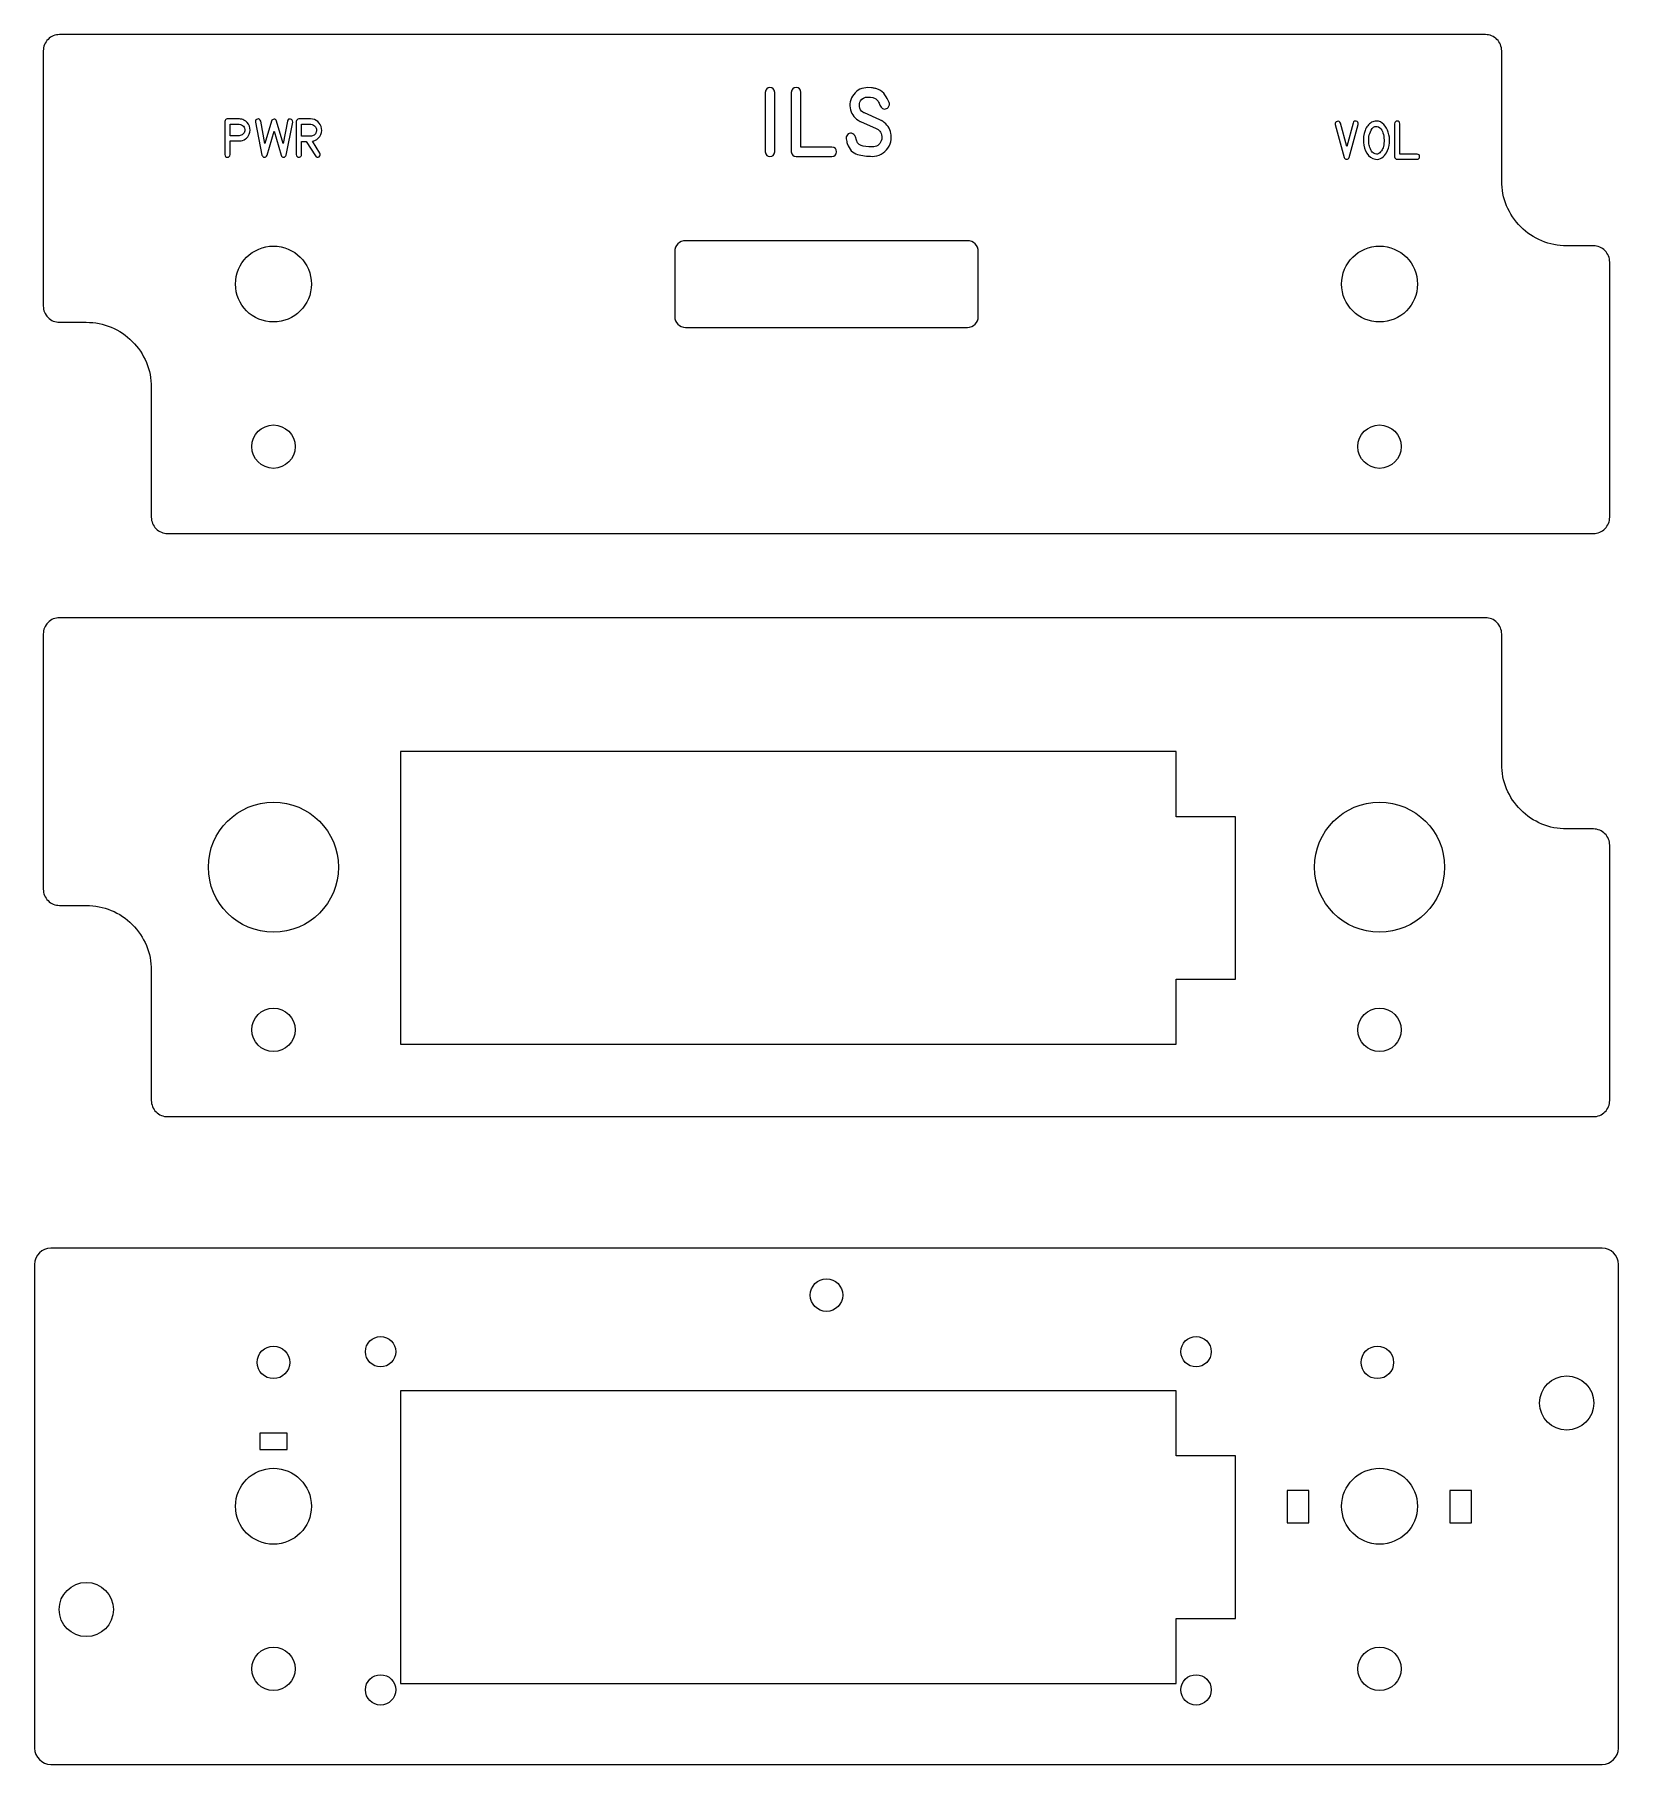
# Model space of a CAD drawing. Header units: millimetres. Extents: x -71 to 75, y -76 to 83.
import ezdxf

# ---------------------------------------------------------------- set-up
doc = ezdxf.new("R2010")
doc.units = ezdxf.units.MM
doc.header["$MEASUREMENT"] = 0
doc.layers.add('Engrave', color=7, linetype='Continuous')
doc.layers.add('Layer 1', color=7, linetype='Continuous')

msp = doc.modelspace()

# ---------------------------------------------------------------- linework, layer by layer
at = {"layer": 'Engrave', "color": 240, "lineweight": 9}
for points, knots in [([(-3.0918, 72.306), (-3.1373, 72.0149), (-3.2844, 71.8699), (-3.5331, 71.871), (-3.5331, 71.871), (-3.7829, 71.872), (-3.9289, 72.017), (-3.9723, 72.306), (-3.9723, 72.306), (-3.9723, 72.306), (-3.9723, 77.7881), (-3.9723, 77.7881), (-3.9723, 77.7881), (-3.9289, 78.0792), (-3.7829, 78.2263), (-3.5331, 78.2273), (-3.5331, 78.2273), (-3.2844, 78.2284), (-3.1373, 78.0813), (-3.0918, 77.7881), (-3.0918, 77.7881), (-3.0918, 77.7881), (-3.0918, 72.306), (-3.0918, 72.306)], [0, 0, 0, 0, 0.14285714, 0.14285714, 0.14285714, 0.14285714, 0.28571429, 0.28571429, 0.28571429, 0.28571429, 0.42857143, 0.42857143, 0.42857143, 0.42857143, 0.57142857, 0.57142857, 0.57142857, 0.57142857, 0.71428571, 0.71428571, 0.71428571, 0.71428571, 1, 1, 1, 1]), ([(-1.1224, 71.8752), (-1.3764, 71.8922), (-1.5235, 72.035), (-1.5627, 72.306), (-1.5627, 72.306), (-1.5627, 72.306), (-1.5627, 77.7881), (-1.5627, 77.7881), (-1.5627, 77.7881), (-1.5193, 78.0855), (-1.368, 78.2316), (-1.1097, 78.2273), (-1.1097, 78.2273), (-0.8515, 78.2221), (-0.7107, 78.0749), (-0.6885, 77.7881), (-0.6885, 77.7881), (-0.6885, 77.7881), (-0.6885, 72.7409), (-0.6885, 72.7409), (-0.6885, 72.7409), (-0.6885, 72.7409), (2.1732, 72.7431), (2.1732, 72.7431), (2.1732, 72.7431), (2.4674, 72.7103), (2.6124, 72.5621), (2.6093, 72.2986), (2.6093, 72.2986), (2.6061, 72.035), (2.46, 71.8943), (2.17, 71.8752), (2.17, 71.8752), (2.17, 71.8752), (-1.1224, 71.8752), (-1.1224, 71.8752)], [0, 0, 0, 0, 0.1, 0.1, 0.1, 0.1, 0.2, 0.2, 0.2, 0.2, 0.3, 0.3, 0.3, 0.3, 0.4, 0.4, 0.4, 0.4, 0.5, 0.5, 0.5, 0.5, 0.6, 0.6, 0.6, 0.6, 0.7, 0.7, 0.7, 0.7, 0.8, 0.8, 0.8, 0.8, 1, 1, 1, 1]), ([(6.6097, 75.2577), (6.6097, 75.2577), (6.6595, 75.2365), (6.6595, 75.2365), (6.6595, 75.2365), (6.6595, 75.2365), (6.7155, 75.209), (6.7155, 75.209), (6.7155, 75.209), (6.7155, 75.209), (6.7653, 75.1804), (6.7653, 75.1804), (6.7653, 75.1804), (6.779, 75.1698), (6.796, 75.1603), (6.8129, 75.1508), (6.8129, 75.1508), (6.8309, 75.1423), (6.8478, 75.1317), (6.8648, 75.1222), (6.8648, 75.1222), (7.2733, 74.8534), (7.5273, 74.4808), (7.6236, 74.0057), (7.6236, 74.0057), (7.6606, 73.8194), (7.6691, 73.6278), (7.649, 73.432), (7.649, 73.432), (7.6151, 73.1505), (7.5167, 72.8912), (7.3527, 72.652), (7.3527, 72.652), (7.1886, 72.4129), (6.9822, 72.2287), (6.7346, 72.0985), (6.7346, 72.0985), (6.4679, 71.9578), (6.1917, 71.8879), (5.9059, 71.8879), (5.9059, 71.8879), (5.4265, 71.8879), (4.9693, 71.9493), (4.5322, 72.0721), (4.5322, 72.0721), (4.0962, 72.1948), (3.785, 72.524), (3.5998, 73.0595), (3.5998, 73.0595), (3.5744, 73.1283), (3.5564, 73.1981), (3.5437, 73.2701), (3.5437, 73.2701), (3.531, 73.3431), (3.5162, 73.4151), (3.5003, 73.4881), (3.5003, 73.4881), (3.4696, 73.6363), (3.5056, 73.7675), (3.6104, 73.8818), (3.6104, 73.8818), (3.7141, 73.9951), (3.8443, 74.0385), (3.9988, 74.012), (3.9988, 74.012), (4.1628, 73.9781), (4.2761, 73.8776), (4.3406, 73.7083), (4.3406, 73.7083), (4.3406, 73.7083), (4.3502, 73.6797), (4.3502, 73.6797), (4.3502, 73.6797), (4.4486, 73.231), (4.6222, 72.9632), (4.8688, 72.8764), (4.8688, 72.8764), (5.1164, 72.7896), (5.4593, 72.7505), (5.8996, 72.7589), (5.8996, 72.7589), (6.3049, 72.7589), (6.5833, 72.9494), (6.7346, 73.3294), (6.7346, 73.3294), (6.8002, 73.4987), (6.8108, 73.6755), (6.7653, 73.8585), (6.7653, 73.8585), (6.7198, 74.0406), (6.6298, 74.194), (6.4954, 74.3157), (6.4954, 74.3157), (6.4351, 74.3676), (6.3568, 74.4152), (6.2594, 74.4607), (6.2594, 74.4607), (6.2594, 74.4607), (4.8243, 75.0904), (4.8243, 75.0904), (4.8243, 75.0904), (4.8243, 75.0904), (4.7777, 75.1158), (4.7777, 75.1158), (4.7777, 75.1158), (4.3078, 75.3635), (4.0168, 75.7159), (3.9036, 76.1731), (3.9036, 76.1731), (3.7649, 76.7023), (3.8612, 77.1764), (4.1935, 77.5976), (4.1935, 77.5976), (4.5248, 78.0178), (4.9608, 78.2284), (5.4995, 78.2284), (5.4995, 78.2284), (5.4995, 78.2284), (5.8414, 78.2189), (5.8414, 78.2189), (5.8414, 78.2189), (5.9525, 78.1988), (6.0604, 78.1787), (6.1631, 78.1586), (6.1631, 78.1586), (6.2668, 78.1395), (6.3716, 78.1056), (6.4764, 78.058), (6.4764, 78.058), (6.7367, 77.9363), (6.9367, 77.768), (7.0754, 77.5553), (7.0754, 77.5553), (7.214, 77.3426), (7.3389, 77.1119), (7.45, 76.8642), (7.45, 76.8642), (7.4606, 76.8409), (7.4701, 76.8145), (7.4786, 76.7838), (7.4786, 76.7838), (7.5008, 76.6822), (7.4902, 76.5901), (7.4469, 76.5076), (7.4469, 76.5076), (7.4225, 76.4557), (7.3961, 76.4165), (7.3696, 76.3901), (7.3696, 76.3901), (7.3431, 76.3626), (7.3209, 76.3446), (7.305, 76.334), (7.305, 76.334), (7.1971, 76.2578), (7.0796, 76.2345), (6.9516, 76.2663), (6.9516, 76.2663), (6.8224, 76.2948), (6.7251, 76.3774), (6.6563, 76.5139), (6.6563, 76.5139), (6.6023, 76.6335), (6.5452, 76.7563), (6.4848, 76.8811), (6.4848, 76.8811), (6.4234, 77.006), (6.3377, 77.1097), (6.2287, 77.1934), (6.2287, 77.1934), (6.1832, 77.2262), (6.1388, 77.2505), (6.0964, 77.2653), (6.0964, 77.2653), (6.0541, 77.2812), (6.0075, 77.2981), (5.9557, 77.3172), (5.9557, 77.3172), (5.9557, 77.3172), (5.7546, 77.351), (5.7546, 77.351), (5.7546, 77.351), (5.7546, 77.351), (5.4688, 77.3606), (5.4688, 77.3606), (5.4688, 77.3606), (5.1915, 77.3563), (4.9799, 77.2367), (4.8338, 77.0007), (4.8338, 77.0007), (4.7343, 76.8494), (4.6973, 76.6811), (4.7216, 76.4949), (4.7216, 76.4949), (4.7502, 76.2663), (4.8582, 76.0885), (5.0444, 75.9615), (5.0444, 75.9615), (5.0529, 75.9562), (5.0614, 75.9488), (5.072, 75.9413), (5.072, 75.9413), (5.0825, 75.935), (5.0942, 75.9276), (5.1058, 75.9212), (5.1058, 75.9212), (5.1058, 75.9212), (5.1407, 75.9064), (5.1407, 75.9064), (5.1407, 75.9064), (5.1407, 75.9064), (5.1778, 75.8905), (5.1778, 75.8905), (5.1778, 75.8905), (5.1778, 75.8905), (6.6097, 75.2577), (6.6097, 75.2577)], [0, 0, 0, 0, 0.01818182, 0.01818182, 0.01818182, 0.01818182, 0.03636364, 0.03636364, 0.03636364, 0.03636364, 0.05454545, 0.05454545, 0.05454545, 0.05454545, 0.07272727, 0.07272727, 0.07272727, 0.07272727, 0.09090909, 0.09090909, 0.09090909, 0.09090909, 0.10909091, 0.10909091, 0.10909091, 0.10909091, 0.12727273, 0.12727273, 0.12727273, 0.12727273, 0.14545455, 0.14545455, 0.14545455, 0.14545455, 0.16363636, 0.16363636, 0.16363636, 0.16363636, 0.18181818, 0.18181818, 0.18181818, 0.18181818, 0.2, 0.2, 0.2, 0.2, 0.21818182, 0.21818182, 0.21818182, 0.21818182, 0.23636364, 0.23636364, 0.23636364, 0.23636364, 0.25454545, 0.25454545, 0.25454545, 0.25454545, 0.27272727, 0.27272727, 0.27272727, 0.27272727, 0.29090909, 0.29090909, 0.29090909, 0.29090909, 0.30909091, 0.30909091, 0.30909091, 0.30909091, 0.32727273, 0.32727273, 0.32727273, 0.32727273, 0.34545455, 0.34545455, 0.34545455, 0.34545455, 0.36363636, 0.36363636, 0.36363636, 0.36363636, 0.38181818, 0.38181818, 0.38181818, 0.38181818, 0.4, 0.4, 0.4, 0.4, 0.41818182, 0.41818182, 0.41818182, 0.41818182, 0.43636364, 0.43636364, 0.43636364, 0.43636364, 0.45454545, 0.45454545, 0.45454545, 0.45454545, 0.47272727, 0.47272727, 0.47272727, 0.47272727, 0.49090909, 0.49090909, 0.49090909, 0.49090909, 0.50909091, 0.50909091, 0.50909091, 0.50909091, 0.52727273, 0.52727273, 0.52727273, 0.52727273, 0.54545455, 0.54545455, 0.54545455, 0.54545455, 0.56363636, 0.56363636, 0.56363636, 0.56363636, 0.58181818, 0.58181818, 0.58181818, 0.58181818, 0.6, 0.6, 0.6, 0.6, 0.61818182, 0.61818182, 0.61818182, 0.61818182, 0.63636364, 0.63636364, 0.63636364, 0.63636364, 0.65454545, 0.65454545, 0.65454545, 0.65454545, 0.67272727, 0.67272727, 0.67272727, 0.67272727, 0.69090909, 0.69090909, 0.69090909, 0.69090909, 0.70909091, 0.70909091, 0.70909091, 0.70909091, 0.72727273, 0.72727273, 0.72727273, 0.72727273, 0.74545455, 0.74545455, 0.74545455, 0.74545455, 0.76363636, 0.76363636, 0.76363636, 0.76363636, 0.78181818, 0.78181818, 0.78181818, 0.78181818, 0.8, 0.8, 0.8, 0.8, 0.81818182, 0.81818182, 0.81818182, 0.81818182, 0.83636364, 0.83636364, 0.83636364, 0.83636364, 0.85454545, 0.85454545, 0.85454545, 0.85454545, 0.87272727, 0.87272727, 0.87272727, 0.87272727, 0.89090909, 0.89090909, 0.89090909, 0.89090909, 0.90909091, 0.90909091, 0.90909091, 0.90909091, 0.92727273, 0.92727273, 0.92727273, 0.92727273, 0.94545455, 0.94545455, 0.94545455, 0.94545455, 0.96363636, 0.96363636, 0.96363636, 0.96363636, 1, 1, 1, 1]), ([(-52.4809, 75.3348), (-52.4809, 75.3348), (-52.448, 75.3348), (-52.448, 75.3348), (-52.448, 75.3348), (-52.301, 75.3242), (-52.1658, 75.2913), (-52.0418, 75.2348), (-52.0418, 75.2348), (-51.8042, 75.1237), (-51.6361, 74.9403), (-51.5373, 74.6851), (-51.5373, 74.6851), (-51.4385, 74.4305), (-51.4397, 74.1818), (-51.5402, 73.9396), (-51.5402, 73.9396), (-51.622, 73.7479), (-51.7425, 73.5974), (-51.9024, 73.4892), (-51.9024, 73.4892), (-52.0617, 73.3805), (-52.244, 73.3199), (-52.448, 73.3075), (-52.448, 73.3075), (-52.448, 73.3075), (-52.4809, 73.3058), (-52.4809, 73.3058), (-52.4809, 73.3058), (-52.4809, 73.3058), (-53.3182, 73.3058), (-53.3182, 73.3058), (-53.3182, 73.3058), (-53.3182, 73.3058), (-53.3182, 72.0499), (-53.3182, 72.0499), (-53.3182, 72.0499), (-53.3388, 71.8882), (-53.4205, 71.8071), (-53.5628, 71.8071), (-53.5628, 71.8071), (-53.7051, 71.8071), (-53.7862, 71.8882), (-53.8056, 72.0499), (-53.8056, 72.0499), (-53.8056, 72.0499), (-53.8056, 75.0937), (-53.8056, 75.0937), (-53.8056, 75.0937), (-53.7885, 75.236), (-53.7127, 75.3166), (-53.5781, 75.3348), (-53.5781, 75.3348), (-53.5781, 75.3348), (-53.5628, 75.3348), (-53.5628, 75.3348), (-53.5628, 75.3348), (-53.5628, 75.3348), (-52.4809, 75.3348), (-52.4809, 75.3348)], [0, 0, 0, 0, 0.0625, 0.0625, 0.0625, 0.0625, 0.125, 0.125, 0.125, 0.125, 0.1875, 0.1875, 0.1875, 0.1875, 0.25, 0.25, 0.25, 0.25, 0.3125, 0.3125, 0.3125, 0.3125, 0.375, 0.375, 0.375, 0.375, 0.4375, 0.4375, 0.4375, 0.4375, 0.5, 0.5, 0.5, 0.5, 0.5625, 0.5625, 0.5625, 0.5625, 0.625, 0.625, 0.625, 0.625, 0.6875, 0.6875, 0.6875, 0.6875, 0.75, 0.75, 0.75, 0.75, 0.8125, 0.8125, 0.8125, 0.8125, 0.875, 0.875, 0.875, 0.875, 1, 1, 1, 1]), ([(-49.0262, 75.1384), (-49.0262, 75.1384), (-48.4229, 73.0782), (-48.4229, 73.0782), (-48.4229, 73.0782), (-48.4229, 73.0782), (-48.0202, 75.1384), (-48.0202, 75.1384), (-48.0202, 75.1384), (-47.972, 75.2936), (-47.8773, 75.3566), (-47.7368, 75.3277), (-47.7368, 75.3277), (-47.5957, 75.2989), (-47.5316, 75.2055), (-47.5428, 75.0473), (-47.5428, 75.0473), (-47.5428, 75.0473), (-48.1389, 72.0052), (-48.1389, 72.0052), (-48.1389, 72.0052), (-48.1754, 71.8777), (-48.2507, 71.8118), (-48.3635, 71.8071), (-48.3635, 71.8071), (-48.4764, 71.8024), (-48.5587, 71.8606), (-48.6093, 71.9811), (-48.6093, 71.9811), (-48.6093, 71.9811), (-49.2602, 74.203), (-49.2602, 74.203), (-49.2602, 74.203), (-49.2602, 74.203), (-49.9063, 71.9811), (-49.9063, 71.9811), (-49.9063, 71.9811), (-49.9586, 71.8571), (-50.0398, 71.7989), (-50.1491, 71.8071), (-50.1491, 71.8071), (-50.2579, 71.8153), (-50.3349, 71.8812), (-50.3796, 72.0052), (-50.3796, 72.0052), (-50.3796, 72.0052), (-50.9758, 75.0473), (-50.9758, 75.0473), (-50.9758, 75.0473), (-50.9758, 75.2113), (-50.9105, 75.306), (-50.7794, 75.3307), (-50.7794, 75.3307), (-50.6483, 75.3554), (-50.5531, 75.2913), (-50.4937, 75.1384), (-50.4937, 75.1384), (-50.4937, 75.1384), (-50.0956, 73.0747), (-50.0956, 73.0747), (-50.0956, 73.0747), (-50.0956, 73.0747), (-49.493, 75.1384), (-49.493, 75.1384), (-49.493, 75.1384), (-49.4436, 75.2519), (-49.3642, 75.3107), (-49.256, 75.3142), (-49.256, 75.3142), (-49.1473, 75.3177), (-49.0708, 75.259), (-49.0262, 75.1384)], [0, 0, 0, 0, 0.05263158, 0.05263158, 0.05263158, 0.05263158, 0.10526316, 0.10526316, 0.10526316, 0.10526316, 0.15789474, 0.15789474, 0.15789474, 0.15789474, 0.21052632, 0.21052632, 0.21052632, 0.21052632, 0.26315789, 0.26315789, 0.26315789, 0.26315789, 0.31578947, 0.31578947, 0.31578947, 0.31578947, 0.36842105, 0.36842105, 0.36842105, 0.36842105, 0.42105263, 0.42105263, 0.42105263, 0.42105263, 0.47368421, 0.47368421, 0.47368421, 0.47368421, 0.52631579, 0.52631579, 0.52631579, 0.52631579, 0.57894737, 0.57894737, 0.57894737, 0.57894737, 0.63157895, 0.63157895, 0.63157895, 0.63157895, 0.68421053, 0.68421053, 0.68421053, 0.68421053, 0.73684211, 0.73684211, 0.73684211, 0.73684211, 0.78947368, 0.78947368, 0.78947368, 0.78947368, 0.84210526, 0.84210526, 0.84210526, 0.84210526, 0.89473684, 0.89473684, 0.89473684, 0.89473684, 1, 1, 1, 1]), ([(-45.0334, 72.181), (-44.9599, 72.0511), (-44.9805, 71.9423), (-45.0951, 71.8535), (-45.0951, 71.8535), (-45.1504, 71.8147), (-45.2139, 71.8012), (-45.2856, 71.8142), (-45.2856, 71.8142), (-45.3573, 71.8265), (-45.4097, 71.8624), (-45.4432, 71.9206), (-45.4432, 71.9206), (-45.4432, 71.9206), (-46.2922, 73.2629), (-46.2922, 73.2629), (-46.2922, 73.2629), (-46.2922, 73.2629), (-46.7232, 73.2629), (-46.7232, 73.2629), (-46.7232, 73.2629), (-46.7232, 73.2629), (-46.7232, 72.0499), (-46.7232, 72.0499), (-46.7232, 72.0499), (-46.7232, 71.95), (-46.7684, 71.8782), (-46.859, 71.8336), (-46.859, 71.8336), (-46.9501, 71.7895), (-47.0348, 71.7977), (-47.1141, 71.8588), (-47.1141, 71.8588), (-47.1771, 71.9059), (-47.2088, 71.9694), (-47.2088, 72.0499), (-47.2088, 72.0499), (-47.2088, 72.0499), (-47.2088, 75.0937), (-47.2088, 75.0937), (-47.2088, 75.0937), (-47.2088, 75.1602), (-47.1853, 75.2172), (-47.1388, 75.2642), (-47.1388, 75.2642), (-47.0924, 75.3113), (-47.0354, 75.3348), (-46.9677, 75.3348), (-46.9677, 75.3348), (-46.9677, 75.3348), (-45.8983, 75.3348), (-45.8983, 75.3348), (-45.8983, 75.3348), (-45.6407, 75.3348), (-45.4173, 75.2531), (-45.228, 75.0896), (-45.228, 75.0896), (-45.0387, 74.9256), (-44.9205, 74.718), (-44.8746, 74.4664), (-44.8746, 74.4664), (-44.8264, 74.1965), (-44.8835, 73.9443), (-45.0463, 73.7097), (-45.0463, 73.7097), (-45.2086, 73.4745), (-45.4244, 73.3322), (-45.6931, 73.2817), (-45.6931, 73.2817), (-45.6931, 73.2817), (-45.726, 73.2764), (-45.726, 73.2764), (-45.726, 73.2764), (-45.726, 73.2764), (-45.0334, 72.181), (-45.0334, 72.181)], [0, 0, 0, 0, 0.05, 0.05, 0.05, 0.05, 0.1, 0.1, 0.1, 0.1, 0.15, 0.15, 0.15, 0.15, 0.2, 0.2, 0.2, 0.2, 0.25, 0.25, 0.25, 0.25, 0.3, 0.3, 0.3, 0.3, 0.35, 0.35, 0.35, 0.35, 0.4, 0.4, 0.4, 0.4, 0.45, 0.45, 0.45, 0.45, 0.5, 0.5, 0.5, 0.5, 0.55, 0.55, 0.55, 0.55, 0.6, 0.6, 0.6, 0.6, 0.65, 0.65, 0.65, 0.65, 0.7, 0.7, 0.7, 0.7, 0.75, 0.75, 0.75, 0.75, 0.8, 0.8, 0.8, 0.8, 0.85, 0.85, 0.85, 0.85, 0.9, 0.9, 0.9, 0.9, 1, 1, 1, 1]), ([(48.6044, 74.8168), (48.5827, 74.9802), (48.6409, 75.0802), (48.779, 75.1166), (48.779, 75.1166), (48.9178, 75.1537), (49.016, 75.0955), (49.0748, 74.9426), (49.0748, 74.9426), (49.0748, 74.9426), (49.6551, 72.7931), (49.6551, 72.7931), (49.6551, 72.7931), (49.6551, 72.7931), (50.2389, 74.9632), (50.2389, 74.9632), (50.2389, 74.9632), (50.2977, 75.1184), (50.3989, 75.1748), (50.5423, 75.1331), (50.5423, 75.1331), (50.6858, 75.0913), (50.741, 74.9926), (50.7075, 74.8374), (50.7075, 74.8374), (50.7075, 74.8374), (49.8879, 71.7941), (49.8879, 71.7941), (49.8879, 71.7941), (49.8415, 71.6759), (49.765, 71.616), (49.6569, 71.6154), (49.6569, 71.6154), (49.5487, 71.6148), (49.4705, 71.6724), (49.4211, 71.7871), (49.4211, 71.7871), (49.4211, 71.7871), (48.6044, 74.8168), (48.6044, 74.8168)], [0, 0, 0, 0, 0.09090909, 0.09090909, 0.09090909, 0.09090909, 0.18181818, 0.18181818, 0.18181818, 0.18181818, 0.27272727, 0.27272727, 0.27272727, 0.27272727, 0.36363636, 0.36363636, 0.36363636, 0.36363636, 0.45454545, 0.45454545, 0.45454545, 0.45454545, 0.54545455, 0.54545455, 0.54545455, 0.54545455, 0.63636364, 0.63636364, 0.63636364, 0.63636364, 0.72727273, 0.72727273, 0.72727273, 0.72727273, 0.81818182, 0.81818182, 0.81818182, 0.81818182, 1, 1, 1, 1]), ([(53.4826, 74.1277), (53.5879, 73.8096), (53.6279, 73.4798), (53.602, 73.1376), (53.602, 73.1376), (53.5761, 72.7954), (53.4821, 72.4832), (53.3204, 72.2004), (53.3204, 72.2004), (53.2181, 72.0246), (53.0787, 71.8753), (52.9017, 71.7524), (52.9017, 71.7524), (52.7248, 71.6295), (52.5296, 71.5866), (52.3161, 71.6236), (52.3161, 71.6236), (51.9681, 71.6842), (51.7017, 71.8659), (51.5171, 72.1675), (51.5171, 72.1675), (51.3319, 72.4697), (51.2261, 72.806), (51.199, 73.1764), (51.199, 73.1764), (51.172, 73.5468), (51.222, 73.9072), (51.349, 74.2588), (51.349, 74.2588), (51.476, 74.6104), (51.6782, 74.8656), (51.9563, 75.0255), (51.9563, 75.0255), (52.0916, 75.1037), (52.2338, 75.1425), (52.3814, 75.1425), (52.3814, 75.1425), (52.6642, 75.1425), (52.8947, 75.0361), (53.074, 74.8232), (53.074, 74.8232), (53.2533, 74.6098), (53.3892, 74.3782), (53.4826, 74.1277)], [0, 0, 0, 0, 0.08333333, 0.08333333, 0.08333333, 0.08333333, 0.16666667, 0.16666667, 0.16666667, 0.16666667, 0.25, 0.25, 0.25, 0.25, 0.33333333, 0.33333333, 0.33333333, 0.33333333, 0.41666667, 0.41666667, 0.41666667, 0.41666667, 0.5, 0.5, 0.5, 0.5, 0.58333333, 0.58333333, 0.58333333, 0.58333333, 0.66666667, 0.66666667, 0.66666667, 0.66666667, 0.75, 0.75, 0.75, 0.75, 0.83333333, 0.83333333, 0.83333333, 0.83333333, 1, 1, 1, 1]), ([(54.3093, 71.613), (54.1682, 71.6224), (54.0865, 71.7018), (54.0647, 71.8523), (54.0647, 71.8523), (54.0647, 71.8523), (54.0647, 74.8979), (54.0647, 74.8979), (54.0647, 74.8979), (54.0888, 75.0631), (54.1729, 75.1443), (54.3163, 75.1419), (54.3163, 75.1419), (54.4598, 75.139), (54.538, 75.0572), (54.5503, 74.8979), (54.5503, 74.8979), (54.5503, 74.8979), (54.5503, 72.094), (54.5503, 72.094), (54.5503, 72.094), (54.5503, 72.094), (56.1402, 72.0952), (56.1402, 72.0952), (56.1402, 72.0952), (56.3036, 72.0769), (56.3842, 71.9946), (56.3824, 71.8482), (56.3824, 71.8482), (56.3806, 71.7018), (56.2995, 71.6236), (56.1384, 71.613), (56.1384, 71.613), (56.1384, 71.613), (54.3093, 71.613), (54.3093, 71.613)], [0, 0, 0, 0, 0.1, 0.1, 0.1, 0.1, 0.2, 0.2, 0.2, 0.2, 0.3, 0.3, 0.3, 0.3, 0.4, 0.4, 0.4, 0.4, 0.5, 0.5, 0.5, 0.5, 0.6, 0.6, 0.6, 0.6, 0.7, 0.7, 0.7, 0.7, 0.8, 0.8, 0.8, 0.8, 1, 1, 1, 1]), ([(-52.4809, 74.8492), (-52.4809, 74.8492), (-53.3182, 74.8492), (-53.3182, 74.8492), (-53.3182, 74.8492), (-53.3182, 74.8492), (-53.3182, 73.7932), (-53.3182, 73.7932), (-53.3182, 73.7932), (-53.3182, 73.7932), (-52.4809, 73.7932), (-52.4809, 73.7932), (-52.4809, 73.7932), (-52.3498, 73.7932), (-52.2346, 73.8367), (-52.1341, 73.9243), (-52.1341, 73.9243), (-52.0335, 74.0113), (-51.9747, 74.1207), (-51.9571, 74.2512), (-51.9571, 74.2512), (-51.9365, 74.41), (-51.9794, 74.5493), (-52.0847, 74.6692), (-52.0847, 74.6692), (-52.1905, 74.7892), (-52.3228, 74.8492), (-52.4809, 74.8492)], [0, 0, 0, 0, 0.125, 0.125, 0.125, 0.125, 0.25, 0.25, 0.25, 0.25, 0.375, 0.375, 0.375, 0.375, 0.5, 0.5, 0.5, 0.5, 0.625, 0.625, 0.625, 0.625, 0.75, 0.75, 0.75, 0.75, 1, 1, 1, 1]), ([(-45.8983, 73.7467), (-45.7807, 73.7467), (-45.6725, 73.782), (-45.5731, 73.8538), (-45.5731, 73.8538), (-45.4738, 73.9249), (-45.4073, 74.0178), (-45.3726, 74.1324), (-45.3726, 74.1324), (-45.3185, 74.3094), (-45.3432, 74.4693), (-45.4467, 74.6122), (-45.4467, 74.6122), (-45.5502, 74.7551), (-45.6925, 74.8339), (-45.8736, 74.8492), (-45.8736, 74.8492), (-45.8736, 74.8492), (-46.7232, 74.8492), (-46.7232, 74.8492), (-46.7232, 74.8492), (-46.7232, 74.8492), (-46.7232, 73.7467), (-46.7232, 73.7467), (-46.7232, 73.7467), (-46.7232, 73.7467), (-45.8983, 73.7467), (-45.8983, 73.7467)], [0, 0, 0, 0, 0.125, 0.125, 0.125, 0.125, 0.25, 0.25, 0.25, 0.25, 0.375, 0.375, 0.375, 0.375, 0.5, 0.5, 0.5, 0.5, 0.625, 0.625, 0.625, 0.625, 0.75, 0.75, 0.75, 0.75, 1, 1, 1, 1]), ([(52.3955, 74.6533), (52.1844, 74.6533), (52.0245, 74.5399), (51.9158, 74.3123), (51.9158, 74.3123), (51.807, 74.0848), (51.7388, 73.8908), (51.71, 73.7302), (51.71, 73.7302), (51.6882, 73.6127), (51.68, 73.471), (51.6859, 73.3046), (51.6859, 73.3046), (51.6917, 73.1382), (51.7159, 72.9736), (51.7582, 72.8113), (51.7582, 72.8113), (51.8005, 72.6484), (51.8646, 72.502), (51.9493, 72.3721), (51.9493, 72.3721), (52.0345, 72.2416), (52.1456, 72.1551), (52.2832, 72.1128), (52.2832, 72.1128), (52.4443, 72.0622), (52.5831, 72.094), (52.6995, 72.208), (52.6995, 72.208), (52.8159, 72.3227), (52.9041, 72.4438), (52.9641, 72.5726), (52.9641, 72.5726), (53.0246, 72.7049), (53.0664, 72.8777), (53.0887, 73.0929), (53.0887, 73.0929), (53.1111, 73.3075), (53.1058, 73.5221), (53.0734, 73.7361), (53.0734, 73.7361), (53.0405, 73.9501), (52.9764, 74.143), (52.8812, 74.3147), (52.8812, 74.3147), (52.7859, 74.4863), (52.6501, 74.5957), (52.4749, 74.6427), (52.4749, 74.6427), (52.452, 74.6498), (52.4255, 74.6533), (52.3955, 74.6533)], [0, 0, 0, 0, 0.07142857, 0.07142857, 0.07142857, 0.07142857, 0.14285714, 0.14285714, 0.14285714, 0.14285714, 0.21428571, 0.21428571, 0.21428571, 0.21428571, 0.28571429, 0.28571429, 0.28571429, 0.28571429, 0.35714286, 0.35714286, 0.35714286, 0.35714286, 0.42857143, 0.42857143, 0.42857143, 0.42857143, 0.5, 0.5, 0.5, 0.5, 0.57142857, 0.57142857, 0.57142857, 0.57142857, 0.64285714, 0.64285714, 0.64285714, 0.64285714, 0.71428571, 0.71428571, 0.71428571, 0.71428571, 0.78571429, 0.78571429, 0.78571429, 0.78571429, 0.85714286, 0.85714286, 0.85714286, 0.85714286, 1, 1, 1, 1])]:
    msp.add_open_spline(points, degree=3, knots=knots, dxfattribs=at)
at = {"layer": 'Layer 1', "color": 250, "lineweight": 9}
for points in [[(-50.566, -47.3933), (-48.066, -47.3933), (-48.066, -45.8933), (-50.566, -45.8933), (-50.566, -47.3933)], [(44.1509, -54.1733), (46.1509, -54.1733), (46.1509, -51.1733), (44.1509, -51.1733), (44.1509, -54.1733)], [(59.1509, -54.1733), (61.1509, -54.1733), (61.1509, -51.1733), (59.1509, -51.1733), (59.1509, -54.1733)]]:
    msp.add_lwpolyline(points, close=True, dxfattribs=at)
for centre, major_axis, ratio in [((-49.316, 60.1057), (0, 3.5001), 0.99997143), ((52.684, 60.1057), (0, 3.5001), 0.99997143), ((-49.316, 45.1058), (0, 2), 1), ((52.684, 45.1058), (0, 2), 1), ((-49.316, 6.3111), (0, 6.0001), 0.99998333), ((52.684, 6.3111), (0, 6.0001), 0.99998333), ((-49.316, -8.6888), (0, 2), 1), ((52.684, -8.6888), (0, 2), 1), ((1.684, -33.1657), (0, 1.5), 1), ((-49.316, -39.3683), (0, 1.5), 1), ((-39.436, -38.3834), (0, 1.4), 1), ((35.764, -38.3834), (0, 1.4), 1), ((52.4834, -39.3684), (0, 1.5), 1), ((69.9465, -43.1183), (0, 2.5), 1), ((-49.316, -52.6434), (0, 3.5001), 0.99997143), ((52.684, -52.6434), (0, 3.5001), 0.99997143), ((-66.5785, -62.1683), (0, 2.5), 1), ((-49.316, -67.6433), (0, 2), 1), ((52.684, -67.6433), (0, 2), 1), ((-39.436, -69.5834), (0, 1.4), 1), ((35.764, -69.5834), (0, 1.4), 1)]:
    msp.add_ellipse(centre, major_axis=major_axis, ratio=ratio, dxfattribs=at)
for points, knots in [([(-69.041, 83.1183), (-69.041, 83.1183), (62.4465, 83.1183), (62.4465, 83.1183), (62.4465, 83.1183), (62.8445, 83.118), (63.2262, 82.9597), (63.5075, 82.678), (63.5075, 82.678), (63.7888, 82.3963), (63.9467, 82.0164), (63.9465, 81.6183), (63.9465, 81.6183), (63.9465, 81.6183), (63.9465, 72.0948), (63.9465, 72.0948), (63.9465, 72.0948), (63.9465, 72.0943), (63.9465, 72.0938), (63.9465, 72.0933), (63.9465, 72.0933), (63.9465, 72.0933), (63.9465, 69.6308), (63.9465, 69.6308), (63.9465, 69.6308), (63.9465, 69.6308), (63.9465, 69.6232), (63.9465, 69.6232), (63.9465, 69.6232), (63.9475, 68.0356), (64.578, 66.5131), (65.7, 65.3897), (65.7, 65.3897), (66.8238, 64.2645), (68.3562, 63.6318), (69.9465, 63.6308), (69.9465, 63.6308), (69.9465, 63.6308), (72.409, 63.6308), (72.409, 63.6308), (72.409, 63.6308), (72.807, 63.6305), (73.1887, 63.4722), (73.47, 63.1905), (73.47, 63.1905), (73.7513, 62.9088), (73.9092, 62.5289), (73.909, 62.1308), (73.909, 62.1308), (73.909, 62.1308), (73.909, 52.6073), (73.909, 52.6073), (73.909, 52.6073), (73.909, 52.6068), (73.909, 52.6063), (73.909, 52.6058), (73.909, 52.6058), (73.909, 52.6058), (73.909, 48.1183), (73.909, 48.1183), (73.909, 48.1183), (73.909, 48.1183), (73.909, 38.5933), (73.909, 38.5933), (73.909, 38.5933), (73.9087, 38.1952), (73.7503, 37.8135), (73.4687, 37.5322), (73.4687, 37.5322), (73.187, 37.2509), (72.807, 37.093), (72.409, 37.0933), (72.409, 37.0933), (72.409, 37.0933), (-59.0785, 37.0933), (-59.0785, 37.0933), (-59.0785, 37.0933), (-59.4766, 37.0935), (-59.8583, 37.2519), (-60.1396, 37.5336), (-60.1396, 37.5336), (-60.4209, 37.8152), (-60.5788, 38.1952), (-60.5785, 38.5933), (-60.5785, 38.5933), (-60.5785, 38.5933), (-60.5785, 48.116), (-60.5785, 48.116), (-60.5785, 48.116), (-60.5785, 48.1168), (-60.5785, 48.1175), (-60.5785, 48.1183), (-60.5785, 48.1183), (-60.5785, 48.1183), (-60.5785, 50.5808), (-60.5785, 50.5808), (-60.5785, 50.5808), (-60.5785, 50.5808), (-60.5785, 50.5884), (-60.5785, 50.5884), (-60.5785, 50.5884), (-60.5795, 52.176), (-61.2101, 53.6984), (-62.3321, 54.8219), (-62.3321, 54.8219), (-63.4559, 55.9471), (-64.9883, 56.5798), (-66.5785, 56.5808), (-66.5785, 56.5808), (-66.5785, 56.5808), (-69.041, 56.5808), (-69.041, 56.5808), (-69.041, 56.5808), (-69.4391, 56.581), (-69.8208, 56.7394), (-70.1021, 57.0211), (-70.1021, 57.0211), (-70.3834, 57.3027), (-70.5413, 57.6827), (-70.541, 58.0808), (-70.541, 58.0808), (-70.541, 58.0808), (-70.541, 67.6035), (-70.541, 67.6035), (-70.541, 67.6035), (-70.541, 67.6043), (-70.541, 67.605), (-70.541, 67.6058), (-70.541, 67.6058), (-70.541, 67.6058), (-70.541, 72.0933), (-70.541, 72.0933), (-70.541, 72.0933), (-70.541, 72.0933), (-70.541, 81.6183), (-70.541, 81.6183), (-70.541, 81.6183), (-70.5408, 82.0164), (-70.3824, 82.398), (-70.1008, 82.6793), (-70.1008, 82.6793), (-69.8191, 82.9606), (-69.4391, 83.1185), (-69.041, 83.1183)], [0, 0, 0, 0, 0.02702703, 0.02702703, 0.02702703, 0.02702703, 0.05405405, 0.05405405, 0.05405405, 0.05405405, 0.08108108, 0.08108108, 0.08108108, 0.08108108, 0.10810811, 0.10810811, 0.10810811, 0.10810811, 0.13513514, 0.13513514, 0.13513514, 0.13513514, 0.16216216, 0.16216216, 0.16216216, 0.16216216, 0.18918919, 0.18918919, 0.18918919, 0.18918919, 0.21621622, 0.21621622, 0.21621622, 0.21621622, 0.24324324, 0.24324324, 0.24324324, 0.24324324, 0.27027027, 0.27027027, 0.27027027, 0.27027027, 0.2972973, 0.2972973, 0.2972973, 0.2972973, 0.32432432, 0.32432432, 0.32432432, 0.32432432, 0.35135135, 0.35135135, 0.35135135, 0.35135135, 0.37837838, 0.37837838, 0.37837838, 0.37837838, 0.40540541, 0.40540541, 0.40540541, 0.40540541, 0.43243243, 0.43243243, 0.43243243, 0.43243243, 0.45945946, 0.45945946, 0.45945946, 0.45945946, 0.48648649, 0.48648649, 0.48648649, 0.48648649, 0.51351351, 0.51351351, 0.51351351, 0.51351351, 0.54054054, 0.54054054, 0.54054054, 0.54054054, 0.56756757, 0.56756757, 0.56756757, 0.56756757, 0.59459459, 0.59459459, 0.59459459, 0.59459459, 0.62162162, 0.62162162, 0.62162162, 0.62162162, 0.64864865, 0.64864865, 0.64864865, 0.64864865, 0.67567568, 0.67567568, 0.67567568, 0.67567568, 0.7027027, 0.7027027, 0.7027027, 0.7027027, 0.72972973, 0.72972973, 0.72972973, 0.72972973, 0.75675676, 0.75675676, 0.75675676, 0.75675676, 0.78378378, 0.78378378, 0.78378378, 0.78378378, 0.81081081, 0.81081081, 0.81081081, 0.81081081, 0.83783784, 0.83783784, 0.83783784, 0.83783784, 0.86486486, 0.86486486, 0.86486486, 0.86486486, 0.89189189, 0.89189189, 0.89189189, 0.89189189, 0.91891892, 0.91891892, 0.91891892, 0.91891892, 0.94594595, 0.94594595, 0.94594595, 0.94594595, 1, 1, 1, 1]), ([(-11.316, 64.1058), (-11.316, 64.1058), (14.684, 64.1058), (14.684, 64.1058), (14.684, 64.1058), (15.234, 64.1058), (15.684, 63.6558), (15.684, 63.1058), (15.684, 63.1058), (15.684, 63.1058), (15.684, 57.1058), (15.684, 57.1058), (15.684, 57.1058), (15.684, 56.5558), (15.234, 56.1058), (14.684, 56.1058), (14.684, 56.1058), (14.684, 56.1058), (-11.316, 56.1058), (-11.316, 56.1058), (-11.316, 56.1058), (-11.866, 56.1058), (-12.316, 56.5558), (-12.316, 57.1058), (-12.316, 57.1058), (-12.316, 57.1058), (-12.316, 63.1058), (-12.316, 63.1058), (-12.316, 63.1058), (-12.316, 63.6558), (-11.866, 64.1058), (-11.316, 64.1058)], [0, 0, 0, 0, 0.11111111, 0.11111111, 0.11111111, 0.11111111, 0.22222222, 0.22222222, 0.22222222, 0.22222222, 0.33333333, 0.33333333, 0.33333333, 0.33333333, 0.44444444, 0.44444444, 0.44444444, 0.44444444, 0.55555556, 0.55555556, 0.55555556, 0.55555556, 0.66666667, 0.66666667, 0.66666667, 0.66666667, 0.77777778, 0.77777778, 0.77777778, 0.77777778, 1, 1, 1, 1]), ([(-69.041, 29.3237), (-69.041, 29.3237), (62.4465, 29.3237), (62.4465, 29.3237), (62.4465, 29.3237), (62.8445, 29.3234), (63.2262, 29.1651), (63.5075, 28.8834), (63.5075, 28.8834), (63.7888, 28.6017), (63.9467, 28.2218), (63.9465, 27.8237), (63.9465, 27.8237), (63.9465, 27.8237), (63.9465, 18.3002), (63.9465, 18.3002), (63.9465, 18.3002), (63.9465, 18.2997), (63.9465, 18.2992), (63.9465, 18.2987), (63.9465, 18.2987), (63.9465, 18.2987), (63.9465, 15.8362), (63.9465, 15.8362), (63.9465, 15.8362), (63.9465, 15.8362), (63.9465, 15.8286), (63.9465, 15.8286), (63.9465, 15.8286), (63.9475, 14.241), (64.578, 12.7185), (65.7, 11.5951), (65.7, 11.5951), (66.8238, 10.4699), (68.3562, 9.8372), (69.9465, 9.8362), (69.9465, 9.8362), (69.9465, 9.8362), (72.409, 9.8362), (72.409, 9.8362), (72.409, 9.8362), (72.807, 9.8359), (73.1887, 9.6776), (73.47, 9.3959), (73.47, 9.3959), (73.7513, 9.1142), (73.9092, 8.7343), (73.909, 8.3362), (73.909, 8.3362), (73.909, 8.3362), (73.909, -1.1873), (73.909, -1.1873), (73.909, -1.1873), (73.909, -1.1878), (73.909, -1.1883), (73.909, -1.1888), (73.909, -1.1888), (73.909, -1.1888), (73.909, -5.6763), (73.909, -5.6763), (73.909, -5.6763), (73.909, -5.6763), (73.909, -15.2013), (73.909, -15.2013), (73.909, -15.2013), (73.9087, -15.5994), (73.7503, -15.9811), (73.4687, -16.2624), (73.4687, -16.2624), (73.187, -16.5437), (72.807, -16.7016), (72.409, -16.7013), (72.409, -16.7013), (72.409, -16.7013), (-59.0785, -16.7013), (-59.0785, -16.7013), (-59.0785, -16.7013), (-59.4766, -16.7011), (-59.8583, -16.5427), (-60.1396, -16.261), (-60.1396, -16.261), (-60.4209, -15.9794), (-60.5788, -15.5994), (-60.5785, -15.2013), (-60.5785, -15.2013), (-60.5785, -15.2013), (-60.5785, -5.6786), (-60.5785, -5.6786), (-60.5785, -5.6786), (-60.5785, -5.6778), (-60.5785, -5.6771), (-60.5785, -5.6763), (-60.5785, -5.6763), (-60.5785, -5.6763), (-60.5785, -3.2138), (-60.5785, -3.2138), (-60.5785, -3.2138), (-60.5785, -3.2138), (-60.5785, -3.2062), (-60.5785, -3.2062), (-60.5785, -3.2062), (-60.5795, -1.6186), (-61.2101, -0.0962), (-62.3321, 1.0273), (-62.3321, 1.0273), (-63.4559, 2.1525), (-64.9883, 2.7852), (-66.5785, 2.7862), (-66.5785, 2.7862), (-66.5785, 2.7862), (-69.041, 2.7862), (-69.041, 2.7862), (-69.041, 2.7862), (-69.4391, 2.7864), (-69.8208, 2.9448), (-70.1021, 3.2265), (-70.1021, 3.2265), (-70.3834, 3.5081), (-70.5413, 3.8881), (-70.541, 4.2862), (-70.541, 4.2862), (-70.541, 4.2862), (-70.541, 13.8089), (-70.541, 13.8089), (-70.541, 13.8089), (-70.541, 13.8097), (-70.541, 13.8104), (-70.541, 13.8112), (-70.541, 13.8112), (-70.541, 13.8112), (-70.541, 18.2987), (-70.541, 18.2987), (-70.541, 18.2987), (-70.541, 18.2987), (-70.541, 27.8237), (-70.541, 27.8237), (-70.541, 27.8237), (-70.5408, 28.2218), (-70.3824, 28.6034), (-70.1008, 28.8847), (-70.1008, 28.8847), (-69.8191, 29.166), (-69.4391, 29.3239), (-69.041, 29.3237)], [0, 0, 0, 0, 0.02702703, 0.02702703, 0.02702703, 0.02702703, 0.05405405, 0.05405405, 0.05405405, 0.05405405, 0.08108108, 0.08108108, 0.08108108, 0.08108108, 0.10810811, 0.10810811, 0.10810811, 0.10810811, 0.13513514, 0.13513514, 0.13513514, 0.13513514, 0.16216216, 0.16216216, 0.16216216, 0.16216216, 0.18918919, 0.18918919, 0.18918919, 0.18918919, 0.21621622, 0.21621622, 0.21621622, 0.21621622, 0.24324324, 0.24324324, 0.24324324, 0.24324324, 0.27027027, 0.27027027, 0.27027027, 0.27027027, 0.2972973, 0.2972973, 0.2972973, 0.2972973, 0.32432432, 0.32432432, 0.32432432, 0.32432432, 0.35135135, 0.35135135, 0.35135135, 0.35135135, 0.37837838, 0.37837838, 0.37837838, 0.37837838, 0.40540541, 0.40540541, 0.40540541, 0.40540541, 0.43243243, 0.43243243, 0.43243243, 0.43243243, 0.45945946, 0.45945946, 0.45945946, 0.45945946, 0.48648649, 0.48648649, 0.48648649, 0.48648649, 0.51351351, 0.51351351, 0.51351351, 0.51351351, 0.54054054, 0.54054054, 0.54054054, 0.54054054, 0.56756757, 0.56756757, 0.56756757, 0.56756757, 0.59459459, 0.59459459, 0.59459459, 0.59459459, 0.62162162, 0.62162162, 0.62162162, 0.62162162, 0.64864865, 0.64864865, 0.64864865, 0.64864865, 0.67567568, 0.67567568, 0.67567568, 0.67567568, 0.7027027, 0.7027027, 0.7027027, 0.7027027, 0.72972973, 0.72972973, 0.72972973, 0.72972973, 0.75675676, 0.75675676, 0.75675676, 0.75675676, 0.78378378, 0.78378378, 0.78378378, 0.78378378, 0.81081081, 0.81081081, 0.81081081, 0.81081081, 0.83783784, 0.83783784, 0.83783784, 0.83783784, 0.86486486, 0.86486486, 0.86486486, 0.86486486, 0.89189189, 0.89189189, 0.89189189, 0.89189189, 0.91891892, 0.91891892, 0.91891892, 0.91891892, 0.94594595, 0.94594595, 0.94594595, 0.94594595, 1, 1, 1, 1]), ([(33.914, 10.9711), (33.914, 10.9711), (39.414, 10.9711), (39.414, 10.9711), (39.414, 10.9711), (39.414, 10.9711), (39.414, -4.0289), (39.414, -4.0289), (39.414, -4.0289), (39.414, -4.0289), (33.914, -4.0289), (33.914, -4.0289), (33.914, -4.0289), (33.914, -4.0289), (33.914, -10.0289), (33.914, -10.0289), (33.914, -10.0289), (33.914, -10.0289), (-37.586, -10.0289), (-37.586, -10.0289), (-37.586, -10.0289), (-37.586, -10.0289), (-37.586, 16.9711), (-37.586, 16.9711), (-37.586, 16.9711), (-37.586, 16.9711), (33.914, 16.9711), (33.914, 16.9711), (33.914, 16.9711), (33.914, 16.9711), (33.914, 10.9711), (33.914, 10.9711)], [0, 0, 0, 0, 0.11111111, 0.11111111, 0.11111111, 0.11111111, 0.22222222, 0.22222222, 0.22222222, 0.22222222, 0.33333333, 0.33333333, 0.33333333, 0.33333333, 0.44444444, 0.44444444, 0.44444444, 0.44444444, 0.55555556, 0.55555556, 0.55555556, 0.55555556, 0.66666667, 0.66666667, 0.66666667, 0.66666667, 0.77777778, 0.77777778, 0.77777778, 0.77777778, 1, 1, 1, 1]), ([(73.209, -76.4558), (73.209, -76.4558), (-69.841, -76.4558), (-69.841, -76.4558), (-69.841, -76.4558), (-70.666, -76.4558), (-71.341, -75.7808), (-71.341, -74.9558), (-71.341, -74.9558), (-71.341, -74.9558), (-71.341, -30.3308), (-71.341, -30.3308), (-71.341, -30.3308), (-71.341, -29.5058), (-70.666, -28.8308), (-69.841, -28.8308), (-69.841, -28.8308), (-69.841, -28.8308), (73.209, -28.8308), (73.209, -28.8308), (73.209, -28.8308), (74.034, -28.8308), (74.709, -29.5058), (74.709, -30.3308), (74.709, -30.3308), (74.709, -30.3308), (74.709, -74.9558), (74.709, -74.9558), (74.709, -74.9558), (74.709, -75.7808), (74.034, -76.4558), (73.209, -76.4558)], [0, 0, 0, 0, 0.11111111, 0.11111111, 0.11111111, 0.11111111, 0.22222222, 0.22222222, 0.22222222, 0.22222222, 0.33333333, 0.33333333, 0.33333333, 0.33333333, 0.44444444, 0.44444444, 0.44444444, 0.44444444, 0.55555556, 0.55555556, 0.55555556, 0.55555556, 0.66666667, 0.66666667, 0.66666667, 0.66666667, 0.77777778, 0.77777778, 0.77777778, 0.77777778, 1, 1, 1, 1]), ([(33.914, -47.9834), (33.914, -47.9834), (39.414, -47.9834), (39.414, -47.9834), (39.414, -47.9834), (39.414, -47.9834), (39.414, -62.9834), (39.414, -62.9834), (39.414, -62.9834), (39.414, -62.9834), (33.914, -62.9834), (33.914, -62.9834), (33.914, -62.9834), (33.914, -62.9834), (33.914, -68.9834), (33.914, -68.9834), (33.914, -68.9834), (33.914, -68.9834), (-37.586, -68.9834), (-37.586, -68.9834), (-37.586, -68.9834), (-37.586, -68.9834), (-37.586, -41.9834), (-37.586, -41.9834), (-37.586, -41.9834), (-37.586, -41.9834), (33.914, -41.9834), (33.914, -41.9834), (33.914, -41.9834), (33.914, -41.9834), (33.914, -47.9834), (33.914, -47.9834)], [0, 0, 0, 0, 0.11111111, 0.11111111, 0.11111111, 0.11111111, 0.22222222, 0.22222222, 0.22222222, 0.22222222, 0.33333333, 0.33333333, 0.33333333, 0.33333333, 0.44444444, 0.44444444, 0.44444444, 0.44444444, 0.55555556, 0.55555556, 0.55555556, 0.55555556, 0.66666667, 0.66666667, 0.66666667, 0.66666667, 0.77777778, 0.77777778, 0.77777778, 0.77777778, 1, 1, 1, 1])]:
    msp.add_open_spline(points, degree=3, knots=knots, dxfattribs=at)

doc.saveas('drawing.dxf')
